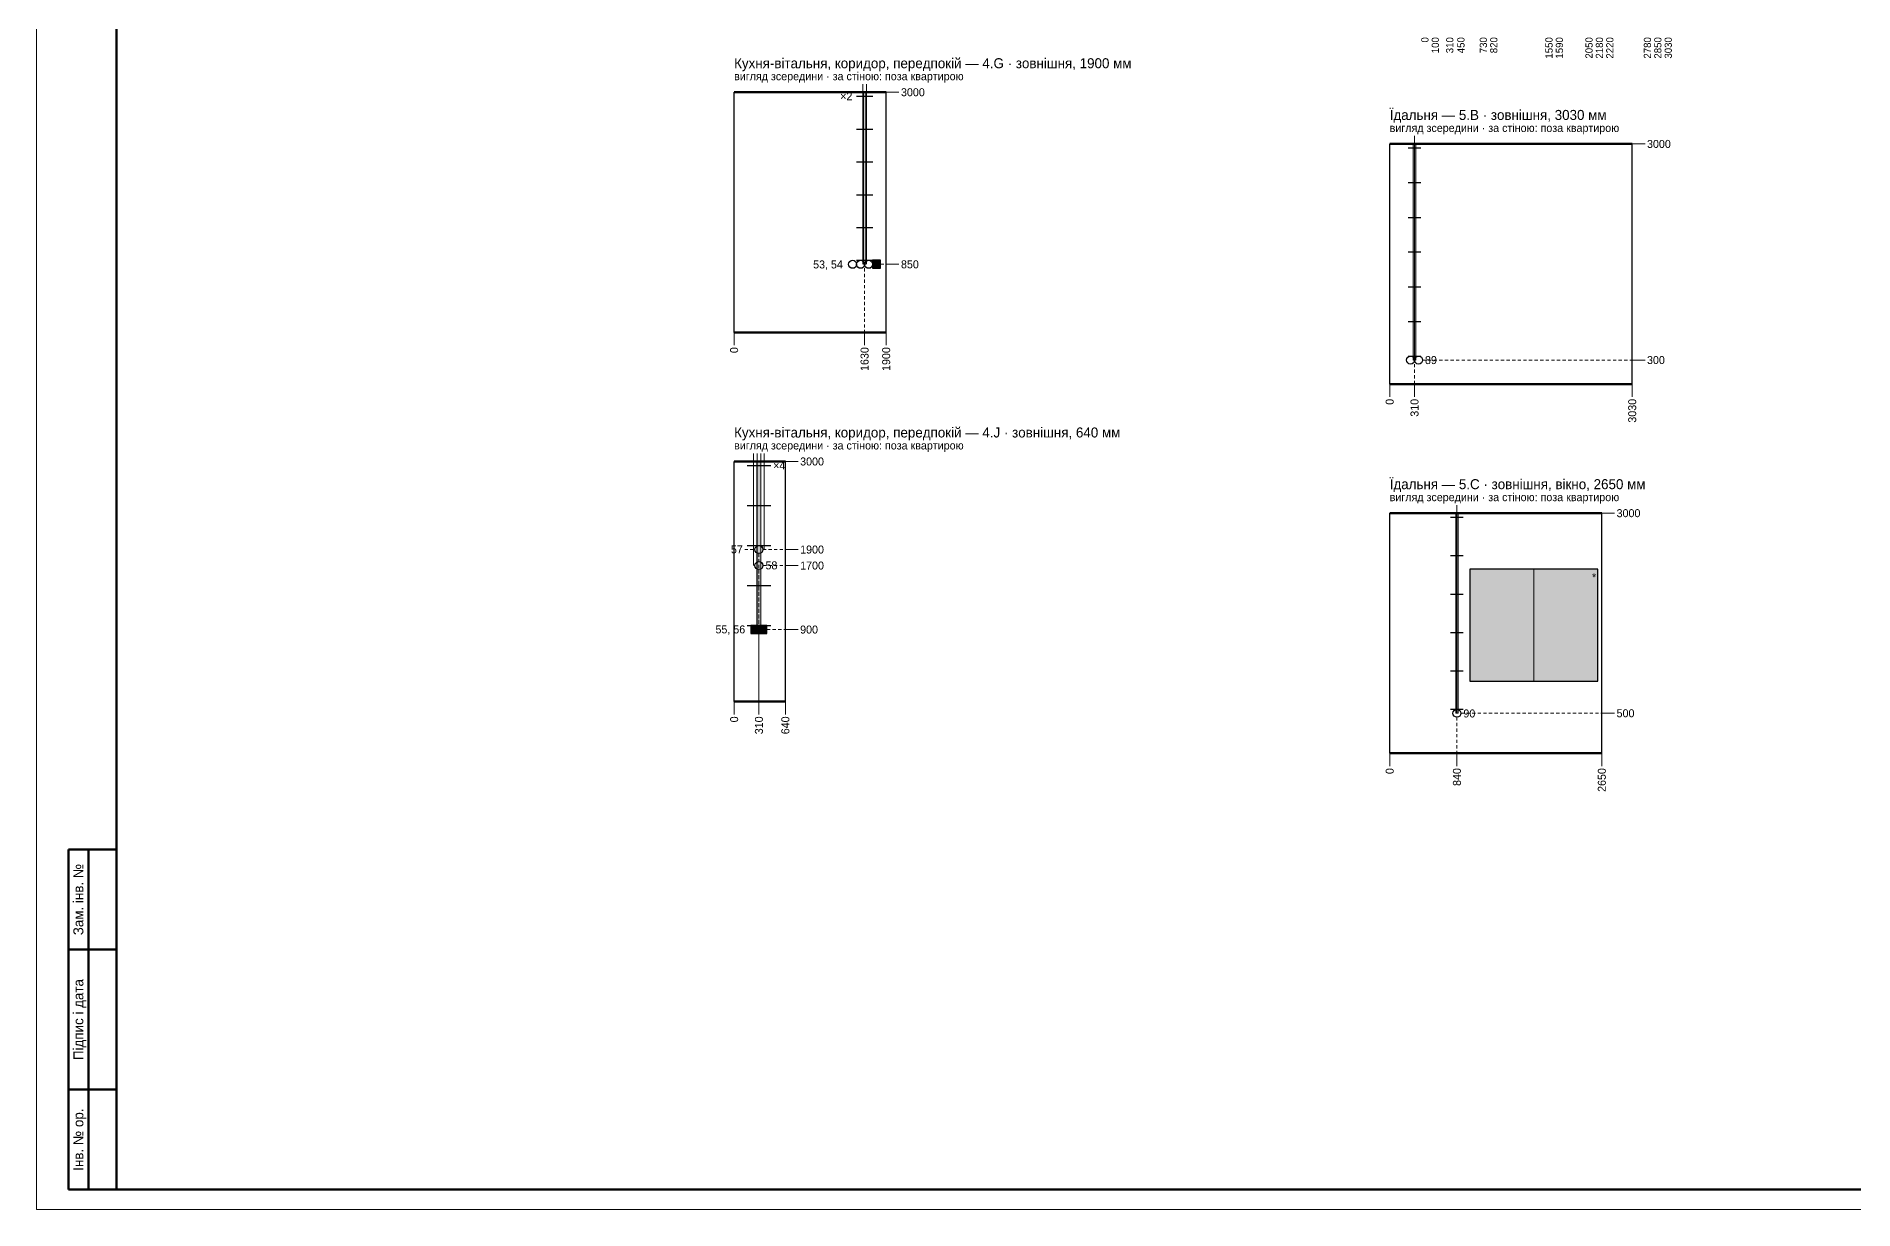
# Paper-space layout '09 Розгортки (продовження)' of a CAD drawing. Header units: millimetres. Extents: x 0 to 841, y 0 to 594.
# Drawn here: x 0 to 454.1, y 0 to 293.2 of the extents above; entities that cross this region are included whole.
import ezdxf
from ezdxf.enums import TextEntityAlignment as Align

# ---------------------------------------------------------------- set-up
doc = ezdxf.new("R2010")
doc.units = ezdxf.units.MM
doc.layers.add('A-SHEET', color=7, linetype='Continuous')
doc.layers.add('E-ELEV', color=7, linetype='Continuous')
doc.styles.add('PLEX_LIGHT', font='IBMPlexSans-Light.ttf')

psp = doc.layouts.new('09 Розгортки (продовження)')

# ---------------------------------------------------------------- hatches: boundary and pattern name
at = {"layer": 'E-ELEV', "true_color": 0xe4ded3}
h = psp.add_hatch(color=7, dxfattribs=at)
h.dxf.hatch_style = 1
h.paths.add_polyline_path([(206.66, 236.23), (207.26, 236.23), (207.26, 279.23), (206.66, 279.23)])
h = psp.add_hatch(color=7, dxfattribs=at)
h.dxf.hatch_style = 1
h.paths.add_polyline_path([(344.08, 212.31), (344.68, 212.31), (344.68, 266.31), (344.08, 266.31)])
at = {"layer": 'E-ELEV', "true_color": 0xffffff}
h = psp.add_hatch(color=7, dxfattribs=at)
h.dxf.hatch_style = 1
h.paths.add_polyline_path([(208.96, 235.23), (210.96, 235.23), (210.96, 237.23), (208.96, 237.23)])
at = {"layer": 'E-ELEV', "true_color": 0xe4ded3}
h = psp.add_hatch(color=7, dxfattribs=at)
h.dxf.hatch_style = 1
h.paths.add_polyline_path([(180.06, 144.96), (181.06, 144.96), (181.06, 186.96), (180.06, 186.96)])
h = psp.add_hatch(color=7, dxfattribs=at)
h.dxf.hatch_style = 1
h.paths.add_polyline_path([(354.68, 124.04), (355.28, 124.04), (355.28, 174.04), (354.68, 174.04)])
at = {"layer": 'E-ELEV', "true_color": 0xa9d3f2}
h = psp.add_hatch(color=7, dxfattribs=at)
h.dxf.hatch_style = 1
h.paths.add_polyline_path([(358.18, 132.04), (390.18, 132.04), (390.18, 160.04), (358.18, 160.04)])
at = {"layer": 'E-ELEV', "true_color": 0xffffff}
h = psp.add_hatch(color=7, dxfattribs=at)
h.dxf.hatch_style = 1
h.paths.add_polyline_path([(178.56, 143.96), (180.56, 143.96), (180.56, 145.96), (178.56, 145.96)])
h = psp.add_hatch(color=7, dxfattribs=at)
h.dxf.hatch_style = 1
h.paths.add_polyline_path([(180.56, 143.96), (182.56, 143.96), (182.56, 145.96), (180.56, 145.96)])

# ---------------------------------------------------------------- linework, layer by layer
at = {"layer": 'A-SHEET', "lineweight": 18}
for p, q in [((0, 594), (0, 0)), ((0, 0), (841, 0))]:
    psp.add_line(p, q, dxfattribs=at)
at = {"layer": 'A-SHEET', "lineweight": 50}
for p, q in [((20, 589), (20, 5)), ((20, 90), (8, 90)), ((8, 90), (8, 65)), ((13, 65), (13, 90)), ((20, 65), (20, 90)), ((20, 65), (8, 65)), ((8, 65), (8, 30)), ((8, 65), (20, 65)), ((13, 30), (13, 65)), ((20, 30), (20, 65)), ((20, 30), (8, 30)), ((8, 30), (8, 5)), ((8, 30), (20, 30)), ((13, 5), (13, 30)), ((20, 5), (20, 30)), ((8, 5), (20, 5)), ((20, 5), (836, 5))]:
    psp.add_line(p, q, dxfattribs=at)
at = {"layer": 'E-ELEV', "lineweight": 50, "true_color": 0x29251f}
for p, q in [((174.36, 279.23), (212.36, 279.23)), ((338.18, 266.31), (398.78, 266.31)), ((174.36, 219.23), (212.36, 219.23)), ((338.18, 206.31), (398.78, 206.31)), ((174.36, 186.96), (187.16, 186.96)), ((338.18, 174.04), (391.18, 174.04)), ((174.36, 126.96), (187.16, 126.96)), ((338.18, 114.04), (391.18, 114.04))]:
    psp.add_line(p, q, dxfattribs=at)
at = {"layer": 'E-ELEV', "lineweight": 25, "true_color": 0x29251f}
for p, q in [((174.36, 219.23), (174.36, 279.23)), ((212.36, 219.23), (212.36, 279.23)), ((338.18, 206.31), (338.18, 266.31)), ((398.78, 206.31), (398.78, 266.31)), ((174.36, 126.96), (174.36, 186.96)), ((187.16, 126.96), (187.16, 186.96)), ((338.18, 114.04), (338.18, 174.04)), ((391.18, 114.04), (391.18, 174.04))]:
    psp.add_line(p, q, dxfattribs=at)
at = {"layer": 'E-ELEV', "lineweight": 25, "true_color": 0x29251f, "transparency": 33554559}
for p, q in [((204.91, 278.23), (209.01, 278.23)), ((204.91, 270.03), (209.01, 270.03)), ((342.78, 265.31), (345.98, 265.31)), ((204.91, 261.83), (209.01, 261.83)), ((342.78, 256.64), (345.98, 256.64)), ((204.91, 253.63), (209.01, 253.63)), ((204.91, 245.43), (209.01, 245.43)), ((342.78, 247.97), (345.98, 247.97)), ((204.91, 237.23), (209.01, 237.23)), ((342.78, 239.31), (345.98, 239.31)), ((342.78, 230.64), (345.98, 230.64)), ((342.78, 221.97), (345.98, 221.97)), ((342.78, 213.31), (345.98, 213.31)), ((177.61, 185.96), (183.51, 185.96)), ((177.61, 175.96), (183.51, 175.96)), ((353.38, 173.04), (356.58, 173.04)), ((177.61, 165.96), (183.51, 165.96)), ((353.38, 163.44), (356.58, 163.44)), ((177.61, 155.96), (183.51, 155.96)), ((353.38, 153.84), (356.58, 153.84)), ((177.61, 145.96), (183.51, 145.96)), ((353.38, 144.24), (356.58, 144.24)), ((353.38, 134.64), (356.58, 134.64)), ((353.38, 125.04), (356.58, 125.04))]:
    psp.add_line(p, q, dxfattribs=at)
at = {"layer": 'E-ELEV', "lineweight": 15, "true_color": 0x76b7b2}
psp.add_line((206.51, 236.23), (206.51, 281.23), dxfattribs=at)
at = {"layer": 'E-ELEV', "lineweight": 15, "true_color": 0xf28e2b}
for p, q in [((207.41, 236.23), (207.41, 281.23)), ((179.21, 160.96), (179.21, 188.96)), ((180.11, 144.96), (180.11, 188.96)), ((181.91, 164.96), (181.91, 188.96))]:
    psp.add_line(p, q, dxfattribs=at)
at = {"layer": 'E-ELEV', "lineweight": 13, "true_color": 0x29251f}
for p, q in [((212.36, 279.23), (213.56, 279.23)), ((213.56, 279.23), (215.56, 279.23)), ((398.78, 266.31), (399.98, 266.31)), ((399.98, 266.31), (401.98, 266.31)), ((212.36, 236.23), (213.56, 236.23)), ((213.56, 236.23), (215.56, 236.23)), ((174.36, 219.23), (174.36, 218.03)), ((174.36, 218.03), (174.36, 216.03)), ((206.96, 219.23), (206.96, 218.03)), ((206.96, 218.03), (206.96, 216.03)), ((212.36, 219.23), (212.36, 218.03)), ((212.36, 218.03), (212.36, 216.03)), ((398.78, 212.31), (399.98, 212.31)), ((399.98, 212.31), (401.98, 212.31)), ((338.18, 206.31), (338.18, 205.11)), ((338.18, 205.11), (338.18, 203.11)), ((344.38, 206.31), (344.38, 205.11)), ((344.38, 205.11), (344.38, 203.11)), ((398.78, 206.31), (398.78, 205.11)), ((398.78, 205.11), (398.78, 203.11)), ((187.16, 186.96), (188.36, 186.96)), ((188.36, 186.96), (190.36, 186.96)), ((391.18, 174.04), (392.38, 174.04)), ((392.38, 174.04), (394.38, 174.04)), ((187.16, 164.96), (188.36, 164.96)), ((188.36, 164.96), (190.36, 164.96)), ((187.16, 160.96), (188.36, 160.96)), ((188.36, 160.96), (190.36, 160.96)), ((187.16, 144.96), (188.36, 144.96)), ((188.36, 144.96), (190.36, 144.96)), ((174.36, 126.96), (174.36, 125.76)), ((174.36, 125.76), (174.36, 123.76)), ((180.56, 126.96), (180.56, 125.76)), ((180.56, 125.76), (180.56, 123.76)), ((187.16, 126.96), (187.16, 125.76)), ((187.16, 125.76), (187.16, 123.76)), ((391.18, 124.04), (392.38, 124.04)), ((392.38, 124.04), (394.38, 124.04)), ((338.18, 114.04), (338.18, 112.84)), ((354.98, 114.04), (354.98, 112.84)), ((391.18, 114.04), (391.18, 112.84)), ((338.18, 112.84), (338.18, 110.84)), ((354.98, 112.84), (354.98, 110.84)), ((391.18, 112.84), (391.18, 110.84))]:
    psp.add_line(p, q, dxfattribs=at)
at = {"layer": 'E-ELEV', "lineweight": 15, "true_color": 0x4fb0a0}
for p, q in [((344.38, 212.31), (344.38, 268.31)), ((354.98, 124.04), (354.98, 176.04))]:
    psp.add_line(p, q, dxfattribs=at)
at = {"layer": 'E-ELEV', "lineweight": 13, "true_color": 0x9a9288}
for p, q in [((210.96, 236.23), (211.76, 236.23)), ((210.96, 236.23), (211.76, 236.23)), ((212.36, 236.23), (212.36, 236.23)), ((212.36, 236.23), (212.36, 236.23)), ((206.96, 235.23), (206.96, 234.43)), ((206.96, 235.23), (206.96, 234.43)), ((206.96, 233.83), (206.96, 233.03)), ((206.96, 233.83), (206.96, 233.03)), ((206.96, 232.43), (206.96, 231.63)), ((206.96, 232.43), (206.96, 231.63)), ((206.96, 231.03), (206.96, 230.23)), ((206.96, 231.03), (206.96, 230.23)), ((206.96, 229.63), (206.96, 228.83)), ((206.96, 229.63), (206.96, 228.83)), ((206.96, 228.23), (206.96, 227.43)), ((206.96, 228.23), (206.96, 227.43)), ((206.96, 226.83), (206.96, 226.03)), ((206.96, 226.83), (206.96, 226.03)), ((206.96, 225.43), (206.96, 224.63)), ((206.96, 225.43), (206.96, 224.63)), ((206.96, 224.03), (206.96, 223.23)), ((206.96, 224.03), (206.96, 223.23)), ((206.96, 222.63), (206.96, 221.83)), ((206.96, 222.63), (206.96, 221.83)), ((206.96, 221.23), (206.96, 220.43)), ((206.96, 221.23), (206.96, 220.43)), ((206.96, 219.83), (206.96, 219.23)), ((206.96, 219.83), (206.96, 219.23)), ((344.38, 211.31), (344.38, 210.51)), ((344.38, 209.91), (344.38, 209.11)), ((346.38, 212.31), (347.18, 212.31)), ((347.78, 212.31), (348.58, 212.31)), ((349.18, 212.31), (349.98, 212.31)), ((350.58, 212.31), (351.38, 212.31)), ((351.98, 212.31), (352.78, 212.31)), ((353.38, 212.31), (354.18, 212.31)), ((354.78, 212.31), (355.58, 212.31)), ((356.18, 212.31), (356.98, 212.31)), ((357.58, 212.31), (358.38, 212.31)), ((358.98, 212.31), (359.78, 212.31)), ((360.38, 212.31), (361.18, 212.31)), ((361.78, 212.31), (362.58, 212.31)), ((363.18, 212.31), (363.98, 212.31)), ((364.58, 212.31), (365.38, 212.31)), ((365.98, 212.31), (366.78, 212.31)), ((367.38, 212.31), (368.18, 212.31)), ((368.78, 212.31), (369.58, 212.31)), ((370.18, 212.31), (370.98, 212.31)), ((371.58, 212.31), (372.38, 212.31)), ((372.98, 212.31), (373.78, 212.31)), ((374.38, 212.31), (375.18, 212.31)), ((375.78, 212.31), (376.58, 212.31)), ((377.18, 212.31), (377.98, 212.31)), ((378.58, 212.31), (379.38, 212.31)), ((379.98, 212.31), (380.78, 212.31)), ((381.38, 212.31), (382.18, 212.31)), ((382.78, 212.31), (383.58, 212.31)), ((384.18, 212.31), (384.98, 212.31)), ((385.58, 212.31), (386.38, 212.31)), ((386.98, 212.31), (387.78, 212.31)), ((388.38, 212.31), (389.18, 212.31)), ((389.78, 212.31), (390.58, 212.31)), ((391.18, 212.31), (391.98, 212.31)), ((392.58, 212.31), (393.38, 212.31)), ((393.98, 212.31), (394.78, 212.31)), ((395.38, 212.31), (396.18, 212.31)), ((396.78, 212.31), (397.58, 212.31)), ((398.18, 212.31), (398.78, 212.31)), ((344.38, 208.51), (344.38, 207.71)), ((344.38, 207.11), (344.38, 206.31)), ((177, 165), (177.8, 165)), ((178.4, 165), (179.2, 165)), ((180.56, 163.96), (180.56, 163.16)), ((181.56, 164.96), (182.36, 164.96)), ((182.96, 164.96), (183.76, 164.96)), ((184.36, 164.96), (185.16, 164.96)), ((185.76, 164.96), (186.56, 164.96)), ((187.16, 164.96), (187.16, 164.96)), ((180.56, 162.56), (180.56, 161.76)), ((180.56, 161.16), (180.56, 160.36)), ((180.56, 159.96), (180.56, 159.16)), ((180.56, 159.76), (180.56, 158.96)), ((181.56, 160.96), (182.36, 160.96)), ((182.96, 160.96), (183.76, 160.96)), ((184.36, 160.96), (185.16, 160.96)), ((185.76, 160.96), (186.56, 160.96)), ((187.16, 160.96), (187.16, 160.96)), ((374.18, 132.04), (374.18, 160.04)), ((180.56, 158.56), (180.56, 157.76)), ((180.56, 158.36), (180.56, 157.56)), ((180.56, 157.16), (180.56, 156.36)), ((180.56, 156.96), (180.56, 156.16)), ((180.56, 155.76), (180.56, 154.96)), ((180.56, 155.56), (180.56, 154.76)), ((180.56, 154.36), (180.56, 153.56)), ((180.56, 154.16), (180.56, 153.36)), ((180.56, 152.96), (180.56, 152.16)), ((180.56, 152.76), (180.56, 151.96)), ((180.56, 151.56), (180.56, 150.76)), ((180.56, 151.36), (180.56, 150.56)), ((180.56, 150.16), (180.56, 149.36)), ((180.56, 149.96), (180.56, 149.16)), ((180.56, 148.76), (180.56, 147.96)), ((180.56, 148.56), (180.56, 147.76)), ((180.56, 147.36), (180.56, 146.56)), ((180.56, 147.16), (180.56, 146.36)), ((180.56, 145.96), (180.56, 145.16)), ((180.56, 145.76), (180.56, 144.96)), ((180.56, 144.56), (180.56, 143.76)), ((180.56, 144.36), (180.56, 143.56)), ((180.56, 143.96), (180.56, 143.16)), ((180.56, 143.96), (180.56, 143.16)), ((180.56, 143.16), (180.56, 142.36)), ((180.56, 142.96), (180.56, 142.16)), ((180.56, 142.56), (180.56, 141.76)), ((180.56, 142.56), (180.56, 141.76)), ((180.56, 141.76), (180.56, 140.96)), ((180.56, 141.56), (180.56, 140.76)), ((180.56, 141.16), (180.56, 140.36)), ((180.56, 141.16), (180.56, 140.36)), ((182.56, 144.96), (183.36, 144.96)), ((182.56, 144.96), (183.36, 144.96)), ((183.96, 144.96), (184.76, 144.96)), ((183.96, 144.96), (184.76, 144.96)), ((185.36, 144.96), (186.16, 144.96)), ((185.36, 144.96), (186.16, 144.96)), ((186.76, 144.96), (187.16, 144.96)), ((186.76, 144.96), (187.16, 144.96)), ((180.56, 140.36), (180.56, 139.56)), ((180.56, 140.16), (180.56, 139.36)), ((180.56, 139.76), (180.56, 138.96)), ((180.56, 139.76), (180.56, 138.96)), ((180.56, 138.96), (180.56, 138.16)), ((180.56, 138.76), (180.56, 137.96)), ((180.56, 138.36), (180.56, 137.56)), ((180.56, 138.36), (180.56, 137.56)), ((180.56, 137.56), (180.56, 136.76)), ((180.56, 137.36), (180.56, 136.56)), ((180.56, 136.96), (180.56, 136.16)), ((180.56, 136.96), (180.56, 136.16)), ((180.56, 136.16), (180.56, 135.36)), ((180.56, 135.96), (180.56, 135.16)), ((180.56, 135.56), (180.56, 134.76)), ((180.56, 135.56), (180.56, 134.76)), ((180.56, 134.76), (180.56, 133.96)), ((180.56, 134.56), (180.56, 133.76)), ((180.56, 134.16), (180.56, 133.36)), ((180.56, 134.16), (180.56, 133.36)), ((180.56, 133.36), (180.56, 132.56)), ((180.56, 133.16), (180.56, 132.36)), ((180.56, 132.76), (180.56, 131.96)), ((180.56, 132.76), (180.56, 131.96)), ((180.56, 131.96), (180.56, 131.16)), ((180.56, 131.76), (180.56, 130.96)), ((180.56, 131.36), (180.56, 130.56)), ((180.56, 131.36), (180.56, 130.56)), ((180.56, 130.56), (180.56, 129.76)), ((180.56, 130.36), (180.56, 129.56)), ((180.56, 129.96), (180.56, 129.16)), ((180.56, 129.96), (180.56, 129.16)), ((180.56, 129.16), (180.56, 128.36)), ((180.56, 128.96), (180.56, 128.16)), ((180.56, 128.56), (180.56, 127.76)), ((180.56, 128.56), (180.56, 127.76)), ((180.56, 127.76), (180.56, 126.96)), ((180.56, 127.56), (180.56, 126.96)), ((180.56, 127.16), (180.56, 126.96)), ((180.56, 127.16), (180.56, 126.96)), ((354.98, 123.04), (354.98, 122.24)), ((355.98, 124.04), (356.78, 124.04)), ((357.38, 124.04), (358.18, 124.04)), ((358.78, 124.04), (359.58, 124.04)), ((360.18, 124.04), (360.98, 124.04)), ((361.58, 124.04), (362.38, 124.04)), ((362.98, 124.04), (363.78, 124.04)), ((364.38, 124.04), (365.18, 124.04)), ((365.78, 124.04), (366.58, 124.04)), ((367.18, 124.04), (367.98, 124.04)), ((368.58, 124.04), (369.38, 124.04)), ((369.98, 124.04), (370.78, 124.04)), ((371.38, 124.04), (372.18, 124.04)), ((372.78, 124.04), (373.58, 124.04)), ((374.18, 124.04), (374.98, 124.04)), ((375.58, 124.04), (376.38, 124.04)), ((376.98, 124.04), (377.78, 124.04)), ((378.38, 124.04), (379.18, 124.04)), ((379.78, 124.04), (380.58, 124.04)), ((381.18, 124.04), (381.98, 124.04)), ((382.58, 124.04), (383.38, 124.04)), ((383.98, 124.04), (384.78, 124.04)), ((385.38, 124.04), (386.18, 124.04)), ((386.78, 124.04), (387.58, 124.04)), ((388.18, 124.04), (388.98, 124.04)), ((389.58, 124.04), (390.38, 124.04)), ((390.98, 124.04), (391.18, 124.04)), ((354.98, 121.64), (354.98, 120.84)), ((354.98, 120.24), (354.98, 119.44)), ((354.98, 118.84), (354.98, 118.04)), ((354.98, 117.44), (354.98, 116.64)), ((354.98, 116.04), (354.98, 115.24)), ((354.98, 114.64), (354.98, 114.04))]:
    psp.add_line(p, q, dxfattribs=at)
at = {"layer": 'E-ELEV', "lineweight": 15, "true_color": 0xd4a72c}
psp.add_line((181.01, 144.96), (181.01, 188.96), dxfattribs=at)
at = {"layer": 'E-ELEV', "lineweight": 13, "true_color": 0x9a9288}
for points in [[(206.66, 236.23), (207.26, 236.23), (207.26, 279.23), (206.66, 279.23)], [(344.08, 212.31), (344.68, 212.31), (344.68, 266.31), (344.08, 266.31)], [(180.06, 144.96), (181.06, 144.96), (181.06, 186.96), (180.06, 186.96)], [(354.68, 124.04), (355.28, 124.04), (355.28, 174.04), (354.68, 174.04)]]:
    psp.add_lwpolyline(points, close=True, dxfattribs=at)
at = {"layer": 'E-ELEV', "lineweight": 25, "true_color": 0x29251f}
for points in [[(208.96, 235.23), (210.96, 235.23), (210.96, 237.23), (208.96, 237.23)], [(178.56, 143.96), (180.56, 143.96), (180.56, 145.96), (178.56, 145.96)], [(180.56, 143.96), (182.56, 143.96), (182.56, 145.96), (180.56, 145.96)]]:
    psp.add_lwpolyline(points, close=True, dxfattribs=at)
at = {"layer": 'E-ELEV', "lineweight": 25, "true_color": 0x9a9288}
psp.add_lwpolyline([(358.18, 132.04), (390.18, 132.04), (390.18, 160.04), (358.18, 160.04)], close=True, dxfattribs=at)
at = {"layer": 'E-ELEV', "lineweight": 25, "true_color": 0x29251f}
for centre in [(203.96, 236.23), (205.96, 236.23), (207.96, 236.23), (343.38, 212.31), (345.38, 212.31), (180.56, 164.96), (180.56, 160.96), (354.98, 124.04)]:
    psp.add_circle(centre, 1, dxfattribs=at)

# ---------------------------------------------------------------- texts
at = {"layer": 'A-SHEET', "style": 'PLEX_LIGHT'}
for s, p in [('Зам. інв. №', (10.5, 77.5)), ('Підпис і дата', (10.5, 47.5)), ('Інв. № ор.', (10.5, 17.5))]:
    psp.add_text(s, height=2.5, rotation=90, dxfattribs=at).set_placement(p, align=Align.MIDDLE_CENTER)
at = {"layer": 'E-ELEV', "true_color": 0x29251f, "style": 'PLEX_LIGHT'}
for s, height, p in [('0', 1.8, (346.98, 292.99)), ('100', 1.8, (349.58, 292.99)), ('310', 1.8, (353.18, 292.99)), ('450', 1.8, (355.98, 292.99)), ('730', 1.8, (361.58, 292.99)), ('820', 1.8, (364.18, 292.99)), ('1550', 1.8, (377.98, 292.99)), ('1590', 1.8, (380.58, 292.99)), ('2050', 1.8, (387.98, 292.99)), ('2180', 1.8, (390.58, 292.99)), ('2220', 1.8, (393.18, 292.99)), ('2780', 1.8, (402.58, 292.99)), ('2850', 1.8, (405.18, 292.99)), ('3030', 1.8, (407.78, 292.99)), ('0', 2, (174.36, 215.53)), ('1630', 2, (206.96, 215.53)), ('1900', 2, (212.36, 215.53)), ('0', 2, (338.18, 202.61)), ('310', 2, (344.38, 202.61)), ('3030', 2, (398.78, 202.61)), ('0', 2, (174.36, 123.26)), ('310', 2, (180.56, 123.26)), ('640', 2, (187.16, 123.26)), ('0', 2, (338.18, 110.34)), ('840', 2, (354.98, 110.34)), ('2650', 2, (391.18, 110.34))]:
    psp.add_text(s, height=height, rotation=90, dxfattribs=at).set_placement(p, align=Align.MIDDLE_RIGHT)
for s, height, p in [('Кухня-вітальня, коридор, передпокій — 4.G · зовнішня, 1900 мм', 2.5, (174.36, 286.48)), ('вигляд зсередини · за стіною: поза квартирою', 2, (174.36, 283.23)), ('×2', 2, (200.87, 278.23)), ('3000', 2, (216.06, 279.23)), ('Їдальня — 5.B · зовнішня, 3030 мм', 2.5, (338.18, 273.56)), ('вигляд зсередини · за стіною: поза квартирою', 2, (338.18, 270.31)), ('3000', 2, (402.48, 266.31)), ('53, 54', 2, (194.1, 236.2)), ('850', 2, (216.06, 236.23)), ('89', 2, (347, 212.3)), ('300', 2, (402.48, 212.31)), ('Кухня-вітальня, коридор, передпокій — 4.J · зовнішня, 640 мм', 2.5, (174.36, 194.21)), ('вигляд зсередини · за стіною: поза квартирою', 2, (174.36, 190.96)), ('×4', 2, (184.11, 185.96)), ('3000', 2, (190.86, 186.96)), ('Їдальня — 5.C · зовнішня, вікно, 2650 мм', 2.5, (338.18, 181.29)), ('вигляд зсередини · за стіною: поза квартирою', 2, (338.18, 178.04)), ('3000', 2, (394.88, 174.04)), ('57', 2, (173.56, 165)), ('1900', 2, (190.86, 164.96)), ('58', 2, (182.2, 161)), ('1700', 2, (190.86, 160.96)), ('55, 56', 2, (169.7, 145)), ('900', 2, (190.86, 144.96)), ('90', 2, (356.6, 124)), ('500', 2, (394.88, 124.04))]:
    psp.add_text(s, height=height, dxfattribs=at).set_placement(p, align=Align.MIDDLE_LEFT)
psp.add_text('*', height=2, dxfattribs=at).set_placement((389.78, 158.04), align=Align.MIDDLE_RIGHT)

doc.saveas('drawing.dxf')
